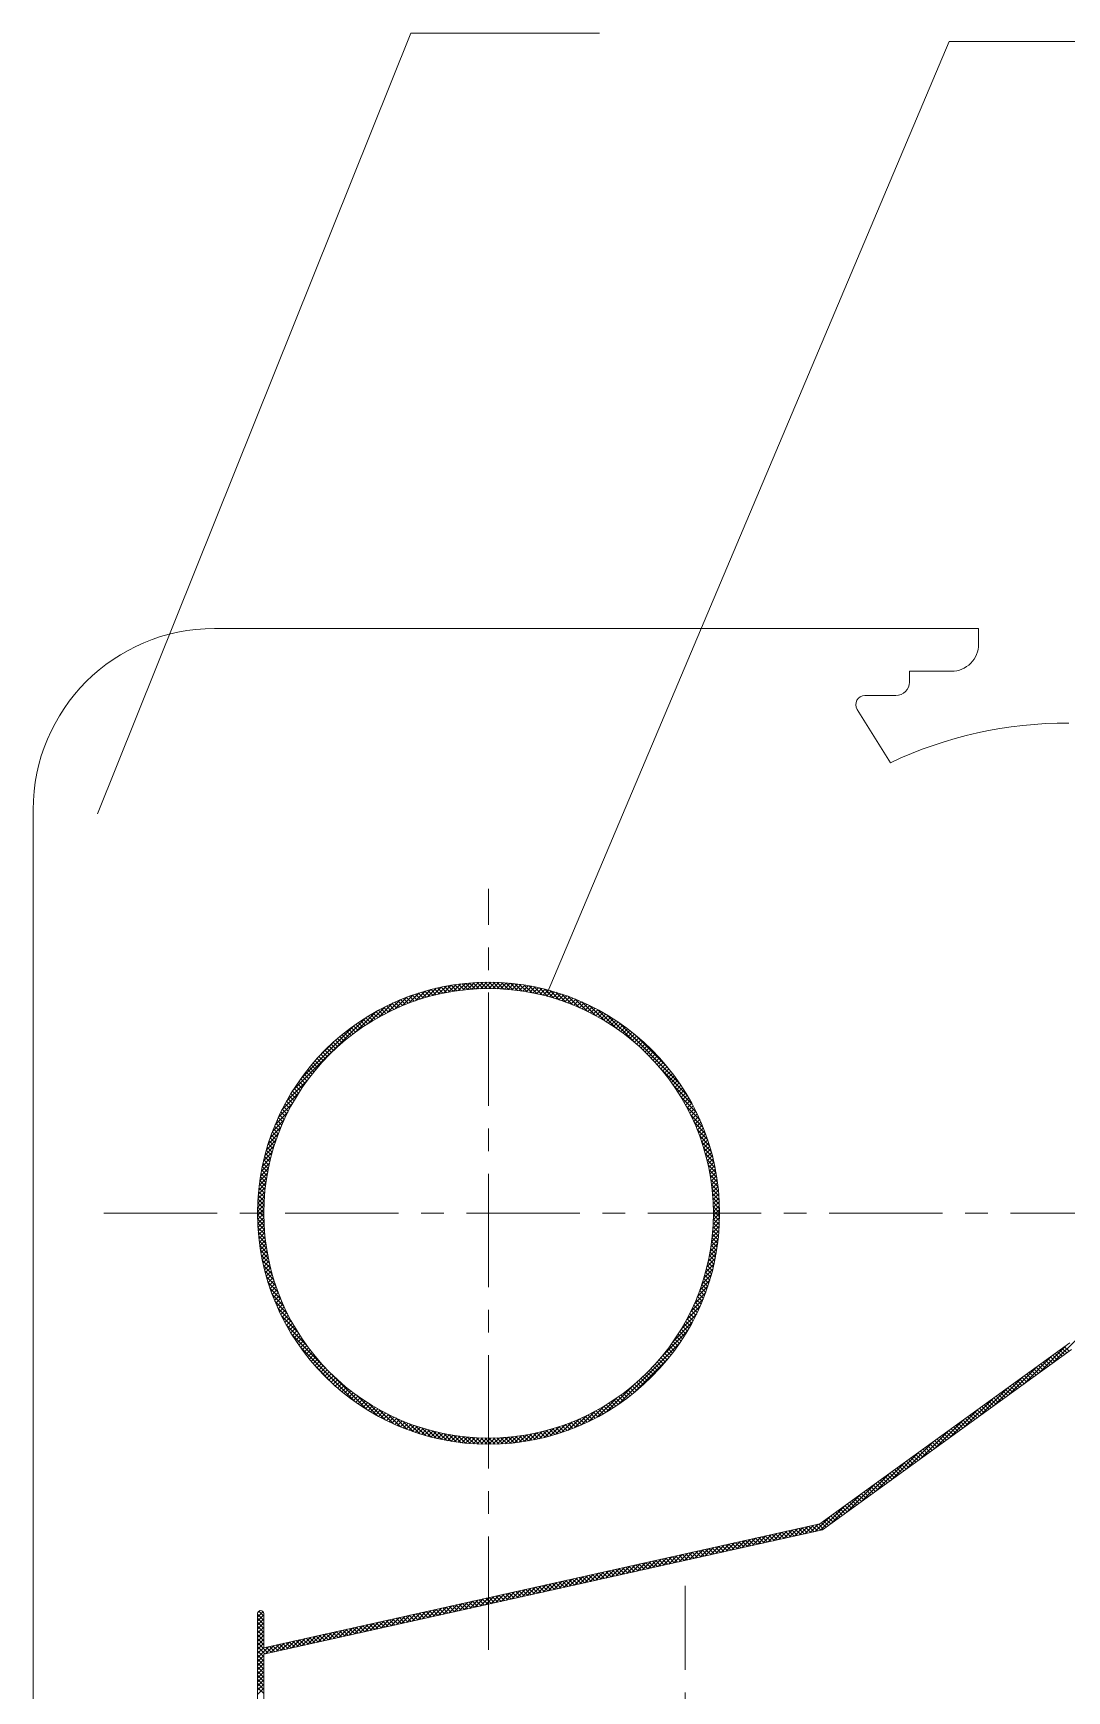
# Model space of a CAD drawing. Header units: millimetres. Extents: x -394 to 6212, y -2458 to 809.
# Drawn here: x 3432.54 to 3455.34, y -1843.38 to -1806.8 of the extents above; entities that cross this region are included whole.
import ezdxf

# ---------------------------------------------------------------- set-up
doc = ezdxf.new("R2010")
doc.units = ezdxf.units.MM
doc.linetypes.add('CENTERX2', pattern=[4, 2.5, -0.5, 0.5, -0.5])
for name, color, linetype, lineweight, true_color in [('1', 1, 'Continuous', 18, 0xff0000), ('2', 2, 'Continuous', 18, 0xffff00), ('3', 3, 'CENTERX2', 18, 0x00ff00)]:
    doc.layers.add(name, color=color, linetype=linetype, lineweight=lineweight, true_color=true_color)
pattern_1 = [(45, (3119.191079699551, -2369.496742959228), (-0.04490128060534576, 0.04490128060534577), []), (135, (3119.191079699551, -2369.496742959228), (-0.04490128060534577, -0.04490128060534576), [])]

msp = doc.modelspace()

# ---------------------------------------------------------------- hatches: boundary and pattern name
at = {"layer": '2'}
h = msp.add_hatch(dxfattribs=at)
h.set_pattern_fill('ANSI37', color=256, scale=0.02, style=0)
h.set_pattern_definition(pattern_1)
edge = h.paths.add_edge_path(flags=0)
edge.add_line((3442.584471775876, -1827.879883122634), (3442.584471775876, -1827.741493606585))
edge.add_arc((3442.584471806272, -1832.839286735843), 5.097793129258321, 90.00000034162359, 179.9999999999987)
edge.add_line((3437.486678677014, -1832.839286705448), (3437.625068193062, -1832.839286705448))
edge.add_arc((3442.584471805447, -1832.839286735018), 4.959403612384222, 90.00000034162298, 180, ccw=False)
edge = h.paths.add_edge_path(flags=0)
edge.add_line((3442.584471775876, -1827.741493606585), (3442.584471775876, -1827.879883122634))
edge.add_arc((3442.584471746306, -1832.839286735018), 4.959403612384222, 0, 89.99999965837702, ccw=False)
edge.add_line((3447.54387535869, -1832.839286705448), (3447.682264874739, -1832.839286705448))
edge.add_arc((3442.584471745482, -1832.839286735843), 5.09779312925815, 0, 89.99999965837769)
h = msp.add_hatch(dxfattribs=at)
h.set_pattern_fill('ANSI37', color=256, scale=0.02, style=0)
h.set_pattern_definition(pattern_1)
edge = h.paths.add_edge_path(flags=0)
edge.add_line((3442.584471775876, -1827.741493606585), (3442.584471775876, -1827.879883122634))
edge.add_arc((3442.584471746306, -1832.839286735018), 4.959403612384222, 0, 89.99999965837702, ccw=False)
edge.add_line((3447.54387535869, -1832.839286705448), (3447.682264874739, -1832.839286705448))
edge.add_arc((3442.584471745482, -1832.839286735843), 5.09779312925815, 0, 89.99999965837769)
edge = h.paths.add_edge_path(flags=0)
edge.add_arc((3442.584471806272, -1832.839286735843), 5.097793129258321, 90.00000034162359, 179.9999999999987)
edge.add_line((3437.486678677014, -1832.839286705448), (3437.625068193062, -1832.839286705448))
edge.add_arc((3442.584471805447, -1832.839286735018), 4.959403612384222, 90.00000034162298, 180, ccw=False)
edge.add_line((3442.584471775876, -1827.879883122634), (3442.584471775876, -1827.741493606585))
edge = h.paths.add_edge_path(flags=0)
edge.add_arc((3442.584471745482, -1832.839286735843), 5.09779312925815, 0, 89.99999965837769)
edge.add_line((3442.584471775876, -1827.741493606585), (3442.584471775876, -1827.879883122634))
edge.add_arc((3442.584471746306, -1832.839286735018), 4.959403612384222, 0, 89.99999965837702, ccw=False)
edge.add_arc((3442.584471746306, -1832.839286675877), 4.959403612384278, 270.0000003416236, 360, ccw=False)
edge.add_line((3442.584471775876, -1837.798690288262), (3442.584471775876, -1837.937079804311))
edge.add_arc((3442.584471745481, -1832.839286675052), 5.097793129258321, 270.0000003416236, 359.9999999999987)
edge = h.paths.add_edge_path(flags=0)
edge.add_arc((3442.584471805447, -1832.839286675878), 4.959403612383994, 179.9999999999974, 269.999999658379, ccw=False)
edge.add_arc((3442.584471805447, -1832.839286735018), 4.959403612384222, 90.00000034162298, 180, ccw=False)
edge.add_line((3442.584471775876, -1827.879883122634), (3442.584471775876, -1827.741493606585))
edge.add_arc((3442.584471806272, -1832.839286735843), 5.097793129258321, 90.00000034162359, 179.9999999999987)
edge.add_arc((3442.584471806272, -1832.839286675052), 5.097793129258093, 180, 269.9999996583783)
edge.add_line((3442.584471775876, -1837.937079804311), (3442.584471775876, -1837.798690288262))

# ---------------------------------------------------------------- linework, layer by layer
at = {"layer": '1'}
for p, q in [((3436.535799893681, -1819.933680635589), (3453.397673179657, -1819.933680635589)), ((3453.397673179657, -1820.276869690558), (3453.397673179657, -1819.933680635589)), ((3451.871555007124, -1820.87686969056), (3451.871555007124, -1821.115015492099)), ((3452.797673179658, -1820.87686969056), (3451.871555007124, -1820.87686969056)), ((3450.716443324312, -1821.721084223618), (3451.450909612652, -1822.895167945946)), ((3451.571555007125, -1821.415015492099), (3450.885999875924, -1821.415015492099)), ((3432.535799893681, -1823.933680635589), (3432.535799893681, -1889.184446509316)), ((3442.584471775876, -1827.846302406051), (3442.584471775876, -1827.846302406051)), ((3455.410111986454, -1835.699139753709), (3449.895515708099, -1839.695304799292)), ((3455.443393359557, -1835.845927554433), (3449.953536861419, -1839.824164860622)), ((3449.895515708099, -1839.695304799292), (3437.625068193062, -1842.427209780285)), ((3449.953536861419, -1839.824164860622), (3437.625068193062, -1842.568987730517)), ((3437.486678677014, -1841.674509295425), (3437.486678677014, -1871.471872856269)), ((3437.625068193062, -1841.674509295425), (3437.625068193062, -1842.427209780285)), ((3437.625068193062, -1842.568987730517), (3437.625068193062, -1870.549139414388))]:
    msp.add_line(p, q, dxfattribs=at)
for radius in [5.097793098862894, 4.959403582814048]:
    msp.add_circle((3442.584471775876, -1832.839286705448), radius, dxfattribs=at)
for centre, radius, start, end in [((3436.535799893681, -1823.933680635589), 4, 90, 180), ((3452.797673179658, -1820.27686969056), 0.6000000000000227, 270, 1.856426156476626e-10), ((3451.571555007125, -1821.115015492099), 0.2999999999999545, 270, 0), ((3450.885999875924, -1821.615015492099), 0.2000000000000455, 90, 212.0286773270411), ((3455.370058099211, -1831.231616712651), 9.21173723570251, 89.91034881302514, 115.1792525339292), ((3437.555873435038, -1841.674509295425), 0.06919475802442321, 0, 180)]:
    msp.add_arc(centre, radius, start, end, dxfattribs=at)
at = {"layer": '2'}
for p, q in [((3433.954444353886, -1824.022986288043), (3440.866898332265, -1806.796233191647)), ((3440.866898332265, -1806.796233191647), (3445.034312455985, -1806.796233191647)), ((3443.880343381709, -1827.979471178811), (3452.750087356407, -1806.979707317179)), ((3452.750087356407, -1806.979707317179), (3456.822336607537, -1806.979707317179)), ((3455.044356825018, -1836.135090309192), (3455.644773710319, -1835.534673423892)), ((3454.392071941579, -1836.607770070209), (3455.012760780892, -1835.987081230897)), ((3454.718214383299, -1836.371430189701), (3455.338903222611, -1835.750741350389)), ((3455.080458600545, -1836.108929073417), (3454.981363135172, -1836.009833608044)), ((3455.132528550886, -1836.071196462547), (3455.033433085513, -1835.972100997174)), ((3455.184598501226, -1836.033463851677), (3455.085503035853, -1835.934368386304)), ((3455.236668451567, -1835.995731240807), (3455.137572986194, -1835.896635775434)), ((3455.288738401908, -1835.957998629937), (3455.189642936535, -1835.858903164564)), ((3455.340808352248, -1835.920266019067), (3455.241712886876, -1835.821170553694)), ((3455.392878302589, -1835.882533408197), (3455.293782837216, -1835.783437942824)), ((3454.06592949986, -1836.844109950718), (3454.686618339173, -1836.223421111406)), ((3454.559759097138, -1836.486255182117), (3454.460663631766, -1836.387159716744)), ((3454.611829047479, -1836.448522571247), (3454.512733582106, -1836.349427105874)), ((3454.66389899782, -1836.410789960377), (3454.564803532447, -1836.311694495004)), ((3454.71596894816, -1836.373057349507), (3454.616873482788, -1836.273961884134)), ((3454.768038898501, -1836.335324738637), (3454.668943433128, -1836.236229273264)), ((3454.820108848842, -1836.297592127767), (3454.721013383469, -1836.198496662394)), ((3454.872178799183, -1836.259859516897), (3454.77308333381, -1836.160764051524)), ((3454.924248749523, -1836.222126906027), (3454.82515328415, -1836.123031440654)), ((3454.976318699863, -1836.184394295157), (3454.877223234491, -1836.085298829784)), ((3455.028388650204, -1836.146661684287), (3454.929293184831, -1836.047566218914)), ((3453.413644616421, -1837.316789711736), (3454.034333455734, -1836.696100872423)), ((3453.73978705814, -1837.080449831227), (3454.360475897453, -1836.459760991914)), ((3454.039059593732, -1836.863581290818), (3453.939964128359, -1836.764485825445)), ((3454.091129544073, -1836.825848679948), (3453.9920340787, -1836.726753214575)), ((3454.143199494413, -1836.788116069078), (3454.044104029041, -1836.689020603705)), ((3454.195269444754, -1836.750383458208), (3454.096173979381, -1836.651287992835)), ((3454.247339395095, -1836.712650847338), (3454.148243929722, -1836.613555381965)), ((3454.299409345435, -1836.674918236467), (3454.200313880063, -1836.575822771095)), ((3454.351479295776, -1836.637185625598), (3454.252383830403, -1836.538090160225)), ((3454.403549246116, -1836.599453014727), (3454.304453780744, -1836.500357549355)), ((3454.455619196457, -1836.561720403857), (3454.356523731085, -1836.462624938485)), ((3454.507689146798, -1836.523987792987), (3454.408593681425, -1836.424892327615)), ((3453.087502174702, -1837.553129592245), (3453.708191014015, -1836.932440752932)), ((3453.570430040666, -1837.203174788648), (3453.471334575293, -1837.104079323276)), ((3453.622499991007, -1837.165442177778), (3453.523404525634, -1837.066346712405)), ((3453.674569941348, -1837.127709566908), (3453.575474475975, -1837.028614101535)), ((3453.726639891688, -1837.089976956038), (3453.627544426316, -1836.990881490665)), ((3453.778709842029, -1837.052244345168), (3453.679614376656, -1836.953148879795)), ((3453.830779792369, -1837.014511734298), (3453.731684326996, -1836.915416268925)), ((3453.88284974271, -1836.976779123428), (3453.783754277338, -1836.877683658055)), ((3453.934919693051, -1836.939046512558), (3453.835824227678, -1836.839951047185)), ((3453.986989643391, -1836.901313901688), (3453.887894178019, -1836.802218436315)), ((3452.435217291262, -1838.025809353262), (3453.055906130576, -1837.405120513949)), ((3452.761359732982, -1837.789469472753), (3453.382048572295, -1837.168780633441)), ((3453.04973053726, -1837.580500897349), (3452.950635071887, -1837.481405431976)), ((3453.1018004876, -1837.542768286479), (3453.002705022227, -1837.443672821106)), ((3453.153870437941, -1837.505035675608), (3453.054774972568, -1837.405940210236)), ((3453.205940388282, -1837.467303064738), (3453.106844922909, -1837.368207599366)), ((3453.258010338623, -1837.429570453868), (3453.15891487325, -1837.330474988496)), ((3453.310080288963, -1837.391837842998), (3453.21098482359, -1837.292742377625)), ((3453.362150239303, -1837.354105232128), (3453.263054773931, -1837.255009766756)), ((3453.414220189644, -1837.316372621258), (3453.315124724271, -1837.217277155886)), ((3453.466290139985, -1837.278640010388), (3453.367194674612, -1837.179544545015)), ((3453.518360090326, -1837.240907399518), (3453.419264624953, -1837.141811934145)), ((3452.109074849543, -1838.262149233771), (3452.729763688856, -1837.641460394458)), ((3452.529031033853, -1837.957827006049), (3452.429935568481, -1837.858731540676)), ((3452.581100984194, -1837.920094395179), (3452.482005518821, -1837.820998929806)), ((3452.633170934535, -1837.882361784309), (3452.534075469162, -1837.783266318936)), ((3452.685240884875, -1837.844629173439), (3452.586145419502, -1837.745533708066)), ((3452.737310835216, -1837.806896562569), (3452.638215369843, -1837.707801097196)), ((3452.789380785556, -1837.769163951699), (3452.690285320184, -1837.670068486326)), ((3452.841450735897, -1837.731431340829), (3452.742355270524, -1837.632335875456)), ((3452.893520686238, -1837.693698729959), (3452.794425220865, -1837.594603264586)), ((3452.945590636578, -1837.655966119089), (3452.846495171206, -1837.556870653716)), ((3452.997660586919, -1837.618233508219), (3452.898565121546, -1837.519138042846)), ((3451.456789966104, -1838.734828994789), (3452.077478805418, -1838.114140155475)), ((3451.782932407824, -1838.49848911428), (3452.403621247137, -1837.877800274967)), ((3452.060401480788, -1838.297420503879), (3451.961306015415, -1838.198325038507)), ((3452.112471431128, -1838.259687893009), (3452.013375965756, -1838.160592427637)), ((3452.164541381469, -1838.221955282139), (3452.065445916096, -1838.122859816767)), ((3452.216611331809, -1838.184222671269), (3452.117515866436, -1838.085127205896)), ((3452.26868128215, -1838.146490060399), (3452.169585816777, -1838.047394595026)), ((3452.320751232491, -1838.108757449529), (3452.221655767118, -1838.009661984156)), ((3452.372821182831, -1838.071024838659), (3452.273725717459, -1837.971929373286)), ((3452.424891133172, -1838.033292227789), (3452.325795667799, -1837.934196762416)), ((3452.476961083513, -1837.995559616919), (3452.37786561814, -1837.896464151546)), ((3450.804505082665, -1839.207508755806), (3451.425193921978, -1838.586819916493)), ((3451.130647524385, -1838.971168875297), (3451.751336363698, -1838.350480035984)), ((3451.539701977381, -1838.67474661258), (3451.440606512008, -1838.575651147207)), ((3451.591771927721, -1838.63701400171), (3451.492676462349, -1838.537918536337)), ((3451.643841878063, -1838.59928139084), (3451.54474641269, -1838.500185925467)), ((3451.695911828403, -1838.56154877997), (3451.59681636303, -1838.462453314597)), ((3451.747981778743, -1838.5238161691), (3451.648886313371, -1838.424720703727)), ((3451.800051729084, -1838.486083558229), (3451.700956263711, -1838.386988092857)), ((3451.852121679425, -1838.44835094736), (3451.753026214052, -1838.349255481987)), ((3451.904191629766, -1838.41061833649), (3451.805096164393, -1838.311522871117)), ((3451.956261580106, -1838.372885725619), (3451.857166114733, -1838.273790260247)), ((3452.008331530447, -1838.33515311475), (3451.909236065074, -1838.236057649377)), ((3450.478362640946, -1839.443848636315), (3451.099051480259, -1838.823159797001)), ((3451.019002473975, -1839.05207272128), (3450.919907008602, -1838.952977255907)), ((3451.071072424315, -1839.01434011041), (3450.971976958942, -1838.915244645037)), ((3451.123142374656, -1838.97660749954), (3451.024046909283, -1838.877512034167)), ((3451.175212324996, -1838.93887488867), (3451.076116859624, -1838.839779423297)), ((3451.227282275337, -1838.9011422778), (3451.128186809964, -1838.802046812427)), ((3451.279352225678, -1838.86340966693), (3451.180256760304, -1838.764314201557)), ((3451.331422176018, -1838.82567705606), (3451.232326710645, -1838.726581590687)), ((3451.383492126359, -1838.78794444519), (3451.284396660986, -1838.688848979817)), ((3451.4355620767, -1838.75021183432), (3451.336466611327, -1838.651116368947)), ((3451.48763202704, -1838.71247922345), (3451.388536561667, -1838.613383758077)), ((3449.908389679465, -1839.834216475375), (3450.44676659682, -1839.295839558019)), ((3450.152220199227, -1839.680188516824), (3450.77290903854, -1839.05949967751)), ((3450.550372920909, -1839.391666219111), (3450.451277455536, -1839.292570753738)), ((3450.602442871249, -1839.35393360824), (3450.503347405876, -1839.254838142868)), ((3450.65451282159, -1839.316200997371), (3450.555417356217, -1839.217105531998)), ((3450.706582771931, -1839.278468386501), (3450.607487306558, -1839.179372921128)), ((3450.758652722271, -1839.24073577563), (3450.659557256898, -1839.141640310258)), ((3450.810722672612, -1839.203003164761), (3450.711627207239, -1839.103907699387)), ((3450.862792622952, -1839.16527055389), (3450.763697157579, -1839.066175088518)), ((3450.914862573293, -1839.12753794302), (3450.81576710792, -1839.028442477648)), ((3450.966932523634, -1839.08980533215), (3450.867837058261, -1838.990709866777)), ((3449.792867039594, -1839.859936554035), (3450.120624155101, -1839.532179438527)), ((3450.029673417502, -1839.768992327811), (3449.930577952129, -1839.669896862438)), ((3450.081743367843, -1839.731259716941), (3449.98264790247, -1839.632164251568)), ((3450.133813318183, -1839.693527106071), (3450.034717852811, -1839.594431640698)), ((3450.185883268524, -1839.655794495201), (3450.086787803151, -1839.556699029828)), ((3450.237953218865, -1839.618061884331), (3450.138857753492, -1839.518966418958)), ((3450.290023169206, -1839.580329273461), (3450.190927703833, -1839.481233808088)), ((3450.342093119546, -1839.542596662591), (3450.242997654173, -1839.443501197218)), ((3450.394163069886, -1839.504864051721), (3450.295067604514, -1839.405768586348)), ((3450.446233020227, -1839.467131440851), (3450.347137554854, -1839.368035975478)), ((3450.498302970568, -1839.429398829981), (3450.399207505195, -1839.330303364608)), ((3448.175550081404, -1840.220017655275), (3448.357934223519, -1840.03763351316)), ((3448.371592706598, -1840.176370524753), (3448.255632299884, -1840.060410118039)), ((3448.291072721275, -1840.194297576615), (3448.47345686339, -1840.0119134345)), ((3448.445042361534, -1840.160017618478), (3448.32908195482, -1840.044057211764)), ((3448.518492016469, -1840.143664712202), (3448.402531609755, -1840.027704305488)), ((3448.406595361145, -1840.168577497955), (3448.588979503261, -1839.98619335584)), ((3448.591941671404, -1840.127311805927), (3448.47598126469, -1840.011351399213)), ((3448.522118001016, -1840.142857419295), (3448.704502143132, -1839.96047327718)), ((3448.665391326339, -1840.110958899651), (3448.549430919626, -1839.994998492938)), ((3448.738840981275, -1840.094605993376), (3448.622880574561, -1839.978645586662)), ((3448.637640640887, -1840.117137340635), (3448.820024783002, -1839.93475319852)), ((3448.81229063621, -1840.078253087101), (3448.696330229496, -1839.962292680387)), ((3448.753163280758, -1840.091417261975), (3448.935547422873, -1839.909033119859)), ((3448.885740291145, -1840.061900180825), (3448.769779884432, -1839.945939774112)), ((3448.959189946081, -1840.04554727455), (3448.843229539367, -1839.929586867836)), ((3448.868685920628, -1840.065697183315), (3449.051070062744, -1839.883313041199)), ((3449.032639601016, -1840.029194368275), (3448.916679194303, -1839.913233961561)), ((3448.984208560499, -1840.039977104655), (3449.166592702614, -1839.857592962539)), ((3449.106089255952, -1840.012841461999), (3448.990128849237, -1839.896881055286)), ((3449.179538910887, -1839.996488555724), (3449.063578504173, -1839.88052814901)), ((3449.09973120037, -1840.014257025995), (3449.282115342485, -1839.831872883879)), ((3449.252988565822, -1839.980135649449), (3449.137028159108, -1839.864175242735)), ((3449.326438220757, -1839.963782743173), (3449.210477814044, -1839.84782233646)), ((3449.21525384024, -1839.988536947335), (3449.397637982356, -1839.806152805219)), ((3449.399887875693, -1839.947429836898), (3449.283927468979, -1839.831469430184)), ((3449.330776480111, -1839.962816868675), (3449.513160622227, -1839.780432726559)), ((3449.473337530628, -1839.931076930622), (3449.357377123914, -1839.815116523909)), ((3449.546787185564, -1839.914724024347), (3449.43082677885, -1839.798763617633)), ((3449.446299119982, -1839.937096790015), (3449.628683262097, -1839.754712647899)), ((3449.620236840499, -1839.898371118072), (3449.504276433785, -1839.782410711358)), ((3449.561821759852, -1839.911376711355), (3449.744205901968, -1839.728992569239)), ((3449.693686495434, -1839.882018211797), (3449.57772608872, -1839.766057805083)), ((3449.767136150369, -1839.865665305521), (3449.651175743656, -1839.749704898807)), ((3449.677344399723, -1839.885656632695), (3449.859728541839, -1839.703272490579)), ((3449.840585805305, -1839.849312399246), (3449.724625398591, -1839.733351992532)), ((3449.91403546024, -1839.83295949297), (3449.798075053526, -1839.716999086257)), ((3449.977603467161, -1839.806724938681), (3449.871524708461, -1839.700646179981)), ((3446.442710483343, -1840.605818835175), (3446.625094625459, -1840.42343469306)), ((3446.558233123214, -1840.580098756515), (3446.74061726533, -1840.3977146144)), ((3446.755700298021, -1840.536134462811), (3446.639739891307, -1840.420174056097)), ((3446.673755763085, -1840.554378677855), (3446.856139905201, -1840.37199453574)), ((3446.829149952956, -1840.519781556535), (3446.713189546243, -1840.403821149822)), ((3446.902599607892, -1840.50342865026), (3446.786639201178, -1840.387468243546)), ((3446.789278402955, -1840.528658599195), (3446.971662545071, -1840.34627445708)), ((3446.976049262827, -1840.487075743985), (3446.860088856113, -1840.371115337271)), ((3446.904801042826, -1840.502938520535), (3447.087185184942, -1840.32055437842)), ((3447.049498917762, -1840.470722837709), (3446.933538511048, -1840.354762430996)), ((3447.122948572698, -1840.454369931434), (3447.006988165984, -1840.33840952472)), ((3447.020323682696, -1840.477218441875), (3447.202707824812, -1840.29483429976)), ((3447.196398227633, -1840.438017025159), (3447.080437820919, -1840.322056618445)), ((3447.135846322567, -1840.451498363215), (3447.318230464683, -1840.2691142211)), ((3447.269847882568, -1840.421664118883), (3447.153887475854, -1840.30570371217)), ((3447.343297537504, -1840.405311212608), (3447.22733713079, -1840.289350805894)), ((3447.251368962438, -1840.425778284555), (3447.433753104554, -1840.24339414244)), ((3447.416747192438, -1840.388958306333), (3447.300786785725, -1840.272997899619)), ((3447.366891602309, -1840.400058205895), (3447.549275744424, -1840.21767406378)), ((3447.490196847374, -1840.372605400057), (3447.37423644066, -1840.256644993343)), ((3447.563646502309, -1840.356252493782), (3447.447686095596, -1840.240292087068)), ((3447.482414242179, -1840.374338127235), (3447.664798384295, -1840.19195398512)), ((3447.637096157245, -1840.339899587507), (3447.521135750531, -1840.223939180793)), ((3447.71054581218, -1840.323546681231), (3447.594585405466, -1840.207586274518)), ((3447.59793688205, -1840.348618048575), (3447.780321024166, -1840.16623390646)), ((3447.783995467115, -1840.307193774956), (3447.668035060402, -1840.191233368242)), ((3447.713459521921, -1840.322897969915), (3447.895843664036, -1840.1405138278)), ((3447.857445122051, -1840.290840868681), (3447.741484715337, -1840.174880461967)), ((3447.930894776986, -1840.274487962405), (3447.814934370273, -1840.158527555691)), ((3447.828982161792, -1840.297177891255), (3448.011366303907, -1840.11479374914)), ((3448.004344431921, -1840.25813505613), (3447.888384025207, -1840.142174649416)), ((3447.944504801662, -1840.271457812595), (3448.126888943778, -1840.08907367048)), ((3448.077794086857, -1840.241782149854), (3447.961833680143, -1840.12582174314)), ((3448.151243741792, -1840.225429243579), (3448.035283335078, -1840.109468836865)), ((3448.060027441533, -1840.245737733935), (3448.242411583649, -1840.06335359182)), ((3448.224693396727, -1840.209076337304), (3448.108732990014, -1840.09311593059)), ((3448.298143051663, -1840.192723431028), (3448.182182644949, -1840.076763024314)), ((3444.825393525153, -1840.965899936416), (3445.007777667269, -1840.7835157943)), ((3444.940916165024, -1840.940179857756), (3445.12330030714, -1840.75779571564)), ((3445.139807889444, -1840.895898400869), (3445.02384748273, -1840.779937994155)), ((3445.056438804895, -1840.914459779096), (3445.23882294701, -1840.73207563698)), ((3445.213257544379, -1840.879545494593), (3445.097297137665, -1840.76358508788)), ((3445.286707199314, -1840.863192588318), (3445.170746792601, -1840.747232181604)), ((3445.171961444766, -1840.888739700436), (3445.354345586881, -1840.70635555832)), ((3445.360156854249, -1840.846839682043), (3445.244196447536, -1840.730879275329)), ((3445.287484084636, -1840.863019621775), (3445.469868226752, -1840.68063547966)), ((3445.433606509185, -1840.830486775767), (3445.317646102471, -1840.714526369054)), ((3445.50705616412, -1840.814133869492), (3445.391095757406, -1840.698173462778)), ((3445.403006724507, -1840.837299543115), (3445.585390866622, -1840.654915401)), ((3445.580505819055, -1840.797780963217), (3445.464545412342, -1840.681820556503)), ((3445.518529364377, -1840.811579464455), (3445.700913506493, -1840.62919532234)), ((3445.653955473991, -1840.781428056941), (3445.537995067277, -1840.665467650227)), ((3445.727405128926, -1840.765075150666), (3445.611444722213, -1840.649114743952)), ((3445.634052004248, -1840.785859385795), (3445.816436146364, -1840.60347524368)), ((3445.800854783862, -1840.748722244391), (3445.684894377147, -1840.632761837677)), ((3445.749574644119, -1840.760139307135), (3445.931958786235, -1840.57775516502)), ((3445.874304438797, -1840.732369338115), (3445.758344032083, -1840.616408931401)), ((3445.947754093732, -1840.71601643184), (3445.831793687018, -1840.600056025126)), ((3445.86509728399, -1840.734419228475), (3446.047481426105, -1840.55203508636)), ((3446.021203748667, -1840.699663525565), (3445.905243341954, -1840.583703118851)), ((3446.094653403603, -1840.683310619289), (3445.978692996889, -1840.567350212575)), ((3445.98061992386, -1840.708699149815), (3446.163004065976, -1840.5263150077)), ((3446.168103058538, -1840.666957713014), (3446.052142651824, -1840.5509973063)), ((3446.096142563731, -1840.682979071155), (3446.278526705847, -1840.50059492904)), ((3446.241552713474, -1840.650604806739), (3446.12559230676, -1840.534644400024)), ((3446.315002368409, -1840.634251900463), (3446.199041961695, -1840.518291493749)), ((3446.211665203602, -1840.657258992495), (3446.394049345718, -1840.47487485038)), ((3446.388452023344, -1840.617898994188), (3446.27249161663, -1840.501938587474)), ((3446.327187843473, -1840.631538913835), (3446.509571985588, -1840.44915477172)), ((3446.461901678279, -1840.601546087912), (3446.345941271566, -1840.485585681198)), ((3446.535351333215, -1840.585193181637), (3446.419390926501, -1840.469232774923)), ((3446.60880098815, -1840.568840275362), (3446.492840581436, -1840.452879868648)), ((3446.682250643085, -1840.552487369086), (3446.566290236372, -1840.436526962372)), ((3443.208076566963, -1841.325981037656), (3443.390460709079, -1841.14359689554)), ((3443.323599206834, -1841.300260958996), (3443.505983348949, -1841.11787681688)), ((3443.450465825931, -1841.272015245202), (3443.334505419217, -1841.156054838488)), ((3443.523915480866, -1841.255662338927), (3443.407955074153, -1841.139701932213)), ((3443.439121846705, -1841.274540880336), (3443.62150598882, -1841.09215673822)), ((3443.597365135802, -1841.239309432651), (3443.481404729088, -1841.123349025938)), ((3443.554644486575, -1841.248820801676), (3443.737028628691, -1841.06643665956)), ((3443.670814790737, -1841.222956526376), (3443.554854384023, -1841.106996119662)), ((3443.744264445672, -1841.206603620101), (3443.628304038958, -1841.090643213387)), ((3443.670167126446, -1841.223100723016), (3443.852551268562, -1841.0407165809)), ((3443.817714100608, -1841.190250713825), (3443.701753693894, -1841.074290307111)), ((3443.891163755543, -1841.17389780755), (3443.775203348829, -1841.057937400836)), ((3443.785689766317, -1841.197380644356), (3443.968073908432, -1841.01499650224)), ((3443.964613410478, -1841.157544901275), (3443.848653003764, -1841.041584494561)), ((3443.901212406187, -1841.171660565696), (3444.083596548303, -1840.98927642358)), ((3444.038063065414, -1841.141191994999), (3443.9221026587, -1841.025231588285)), ((3444.111512720349, -1841.124839088724), (3443.995552313635, -1841.00887868201)), ((3444.016735046058, -1841.145940487036), (3444.199119188174, -1840.96355634492)), ((3444.184962375284, -1841.108486182449), (3444.06900196857, -1840.992525775735)), ((3444.132257685929, -1841.120220408376), (3444.314641828045, -1840.93783626626)), ((3444.258412030219, -1841.092133276173), (3444.142451623506, -1840.976172869459)), ((3444.331861685155, -1841.075780369898), (3444.215901278441, -1840.959819963184)), ((3444.2477803258, -1841.094500329716), (3444.430164467915, -1840.9121161876)), ((3444.405311340091, -1841.059427463622), (3444.289350933376, -1840.943467056909)), ((3444.478760995025, -1841.043074557347), (3444.362800588312, -1840.927114150633)), ((3444.36330296567, -1841.068780251056), (3444.545687107786, -1840.88639610894)), ((3444.552210649961, -1841.026721651072), (3444.436250243247, -1840.910761244358)), ((3444.478825605541, -1841.043060172396), (3444.661209747657, -1840.86067603028)), ((3444.625660304896, -1841.010368744796), (3444.509699898183, -1840.894408338082)), ((3444.699109959832, -1840.994015838521), (3444.583149553117, -1840.878055431807)), ((3444.594348245412, -1841.017340093736), (3444.776732387528, -1840.83495595162)), ((3444.772559614767, -1840.977662932246), (3444.656599208053, -1840.861702525532)), ((3444.709870885283, -1840.991620015076), (3444.892255027398, -1840.80923587296)), ((3444.846009269702, -1840.96131002597), (3444.730048862988, -1840.845349619256)), ((3444.919458924638, -1840.944957119695), (3444.803498517924, -1840.828996712981)), ((3444.992908579573, -1840.928604213419), (3444.876948172859, -1840.812643806706)), ((3445.066358234508, -1840.912251307144), (3444.950397827794, -1840.79629090043)), ((3441.590759608774, -1841.686062138896), (3441.773143750889, -1841.50367799678)), ((3441.706282248644, -1841.660342060236), (3441.88866639076, -1841.47795791812)), ((3441.834573417354, -1841.63177918326), (3441.71861301064, -1841.515818776546)), ((3441.908023072289, -1841.615426276985), (3441.792062665575, -1841.499465870271)), ((3441.821804888515, -1841.634621981576), (3442.004189030631, -1841.45223783946)), ((3441.981472727224, -1841.599073370709), (3441.865512320511, -1841.483112963996)), ((3441.937327528385, -1841.608901902916), (3442.119711670501, -1841.426517760801)), ((3442.05492238216, -1841.582720464434), (3441.938961975446, -1841.46676005772)), ((3442.128372037095, -1841.566367558159), (3442.012411630381, -1841.450407151445)), ((3442.052850168257, -1841.583181824256), (3442.235234310372, -1841.40079768214)), ((3442.20182169203, -1841.550014651883), (3442.085861285316, -1841.434054245169)), ((3442.275271346965, -1841.533661745608), (3442.159310940252, -1841.417701338894)), ((3442.168372808127, -1841.557461745596), (3442.350756950243, -1841.37507760348)), ((3442.348721001901, -1841.517308839333), (3442.232760595187, -1841.401348432619)), ((3442.283895447998, -1841.531741666936), (3442.466279590113, -1841.34935752482)), ((3442.422170656836, -1841.500955933057), (3442.306210250123, -1841.384995526343)), ((3442.495620311772, -1841.484603026782), (3442.379659905057, -1841.368642620068)), ((3442.399418087869, -1841.506021588276), (3442.581802229984, -1841.323637446161)), ((3442.569069966707, -1841.468250120507), (3442.453109559993, -1841.352289713793)), ((3442.514940727739, -1841.480301509616), (3442.697324869855, -1841.2979173675)), ((3442.642519621642, -1841.451897214231), (3442.526559214929, -1841.335936807517)), ((3442.715969276578, -1841.435544307956), (3442.600008869864, -1841.319583901242)), ((3442.63046336761, -1841.454581430956), (3442.812847509726, -1841.27219728884)), ((3442.789418931513, -1841.41919140168), (3442.673458524799, -1841.303230994966)), ((3442.74598600748, -1841.428861352296), (3442.928370149596, -1841.24647721018)), ((3442.862868586448, -1841.402838495405), (3442.746908179734, -1841.286878088691)), ((3442.936318241384, -1841.38648558913), (3442.82035783467, -1841.270525182416)), ((3442.861508647351, -1841.403141273636), (3443.043892789467, -1841.22075713152)), ((3443.009767896319, -1841.370132682854), (3442.893807489605, -1841.25417227614)), ((3443.083217551254, -1841.353779776579), (3442.96725714454, -1841.237819369865)), ((3442.977031287222, -1841.377421194976), (3443.159415429338, -1841.19503705286)), ((3443.156667206189, -1841.337426870303), (3443.040706799476, -1841.22146646359)), ((3443.092553927093, -1841.351701116316), (3443.274938069208, -1841.1693169742)), ((3443.230116861125, -1841.321073964028), (3443.114156454411, -1841.205113557314)), ((3443.303566516061, -1841.304721057753), (3443.187606109346, -1841.188760651039)), ((3443.377016170995, -1841.288368151477), (3443.261055764282, -1841.172407744764)), ((3437.486678677014, -1841.749027816175), (3437.607390936923, -1841.628315556266)), ((3437.625068193062, -1841.822599458293), (3437.486678677014, -1841.684209942244)), ((3437.486678677014, -1841.838830377385), (3437.625068193062, -1841.700440861337)), ((3437.625068193062, -1841.912402019504), (3437.486678677014, -1841.774012503455)), ((3437.486678677014, -1841.928632938596), (3437.625068193062, -1841.790243422547)), ((3437.625068193062, -1842.002204580714), (3437.486678677014, -1841.863815064665)), ((3437.486678677014, -1842.018435499807), (3437.625068193062, -1841.880045983758)), ((3437.4889401009, -1841.656963831078), (3437.538327970691, -1841.607575961287)), ((3437.625068193062, -1841.732796897082), (3437.512703811414, -1841.620432515434)), ((3439.857920010713, -1842.071863318796), (3440.040304152828, -1841.889479176681)), ((3439.973442650584, -1842.046143240136), (3440.155826792699, -1841.863759098021)), ((3440.088965290454, -1842.020423161476), (3440.27134943257, -1841.838039019361)), ((3440.218681008776, -1841.991543121318), (3440.102720602063, -1841.875582714604)), ((3440.292130663712, -1841.975190215043), (3440.176170256997, -1841.859229808329)), ((3440.204487930325, -1841.994703082816), (3440.38687207244, -1841.812318940701)), ((3440.365580318647, -1841.958837308767), (3440.249619911933, -1841.842876902053)), ((3440.320010570195, -1841.968983004156), (3440.502394712311, -1841.786598862041)), ((3440.439029973582, -1841.942484402492), (3440.323069566869, -1841.826523995778)), ((3440.512479628518, -1841.926131496216), (3440.396519221804, -1841.810171089503)), ((3440.435533210066, -1841.943262925496), (3440.617917352182, -1841.760878783381)), ((3440.585929283453, -1841.909778589941), (3440.469968876739, -1841.793818183227)), ((3440.659378938388, -1841.893425683666), (3440.543418531674, -1841.777465276952)), ((3440.551055849937, -1841.917542846836), (3440.733439992053, -1841.735158704721)), ((3440.732828593324, -1841.87707277739), (3440.61686818661, -1841.761112370677)), ((3440.666578489808, -1841.891822768176), (3440.848962631923, -1841.709438626061)), ((3440.806278248259, -1841.860719871115), (3440.690317841545, -1841.744759464401)), ((3440.879727903194, -1841.84436696484), (3440.76376749648, -1841.728406558126)), ((3440.782101129678, -1841.866102689516), (3440.964485271794, -1841.683718547401)), ((3440.953177558129, -1841.828014058564), (3440.837217151416, -1841.712053651851)), ((3440.897623769549, -1841.840382610856), (3441.080007911665, -1841.657998468741)), ((3441.026627213065, -1841.811661152289), (3440.910666806351, -1841.695700745575)), ((3441.100076868001, -1841.795308246014), (3440.984116461286, -1841.6793478393)), ((3441.01314640942, -1841.814662532196), (3441.195530551536, -1841.632278390081)), ((3441.173526522935, -1841.778955339738), (3441.057566116222, -1841.662994933024)), ((3441.128669049291, -1841.788942453536), (3441.311053191406, -1841.606558311421)), ((3441.246976177871, -1841.762602433463), (3441.131015771157, -1841.646642026749)), ((3441.320425832806, -1841.746249527188), (3441.204465426093, -1841.630289120474)), ((3441.244191689161, -1841.763222374876), (3441.426575831277, -1841.580838232761)), ((3441.393875487742, -1841.729896620912), (3441.277915081028, -1841.613936214198)), ((3441.467325142677, -1841.713543714637), (3441.351364735963, -1841.597583307923)), ((3441.359714329032, -1841.737502296216), (3441.542098471147, -1841.555118154101)), ((3441.540774797612, -1841.697190808361), (3441.424814390898, -1841.581230401648)), ((3441.475236968903, -1841.711782217556), (3441.657621111018, -1841.52939807544)), ((3441.614224452548, -1841.680837902086), (3441.498264045834, -1841.564877495372)), ((3441.687674107483, -1841.664484995811), (3441.571713700769, -1841.548524589097)), ((3441.761123762418, -1841.648132089535), (3441.645163355704, -1841.532171682821)), ((3437.625068193062, -1842.092007141925), (3437.486678677014, -1841.953617625876)), ((3437.486678677014, -1842.108238061017), (3437.625068193062, -1841.969848544968)), ((3437.625068193062, -1842.181809703135), (3437.486678677014, -1842.043420187087)), ((3437.486678677014, -1842.198040622228), (3437.625068193062, -1842.059651106179)), ((3437.625068193062, -1842.271612264346), (3437.486678677014, -1842.133222748298)), ((3437.486678677014, -1842.287843183439), (3437.625068193062, -1842.14945366739)), ((3437.625068193062, -1842.361414825557), (3437.486678677014, -1842.223025309508)), ((3437.486678677014, -1842.377645744649), (3437.625068193062, -1842.239256228601)), ((3438.240603052523, -1842.431944420037), (3438.422987194638, -1842.249560277921)), ((3438.356125692394, -1842.406224341377), (3438.538509834509, -1842.223840199261)), ((3438.529338945264, -1842.367659965651), (3438.41337853855, -1842.251699558937)), ((3438.471648332264, -1842.380504262717), (3438.65403247438, -1842.198120120601)), ((3438.602788600199, -1842.351307059376), (3438.486828193485, -1842.235346652662)), ((3438.676238255134, -1842.3349541531), (3438.56027784842, -1842.218993746387)), ((3438.587170972135, -1842.354784184056), (3438.769555114251, -1842.172400041941)), ((3438.74968791007, -1842.318601246825), (3438.633727503356, -1842.202640840111)), ((3438.702693612006, -1842.329064105397), (3438.885077754121, -1842.146679963281)), ((3438.823137565005, -1842.30224834055), (3438.707177158291, -1842.186287933836)), ((3438.896587219941, -1842.285895434274), (3438.780626813226, -1842.169935027561)), ((3438.818216251876, -1842.303344026737), (3439.000600393992, -1842.120959884621)), ((3438.970036874875, -1842.269542527999), (3438.854076468162, -1842.153582121285)), ((3439.043486529811, -1842.253189621724), (3438.927526123097, -1842.13722921501)), ((3438.933738891747, -1842.277623948077), (3439.116123033863, -1842.095239805961)), ((3439.116936184746, -1842.236836715448), (3439.000975778033, -1842.120876308735)), ((3439.049261531618, -1842.251903869417), (3439.231645673734, -1842.069519727301)), ((3439.190385839682, -1842.220483809173), (3439.074425432967, -1842.104523402459)), ((3439.263835494617, -1842.204130902898), (3439.147875087903, -1842.088170496184)), ((3439.164784171488, -1842.226183790757), (3439.347168313604, -1842.043799648641)), ((3439.337285149552, -1842.187777996622), (3439.221324742839, -1842.071817589908)), ((3439.280306811359, -1842.200463712097), (3439.462690953475, -1842.018079569981)), ((3439.410734804488, -1842.171425090347), (3439.294774397774, -1842.055464683633)), ((3439.484184459423, -1842.155072184072), (3439.368224052709, -1842.039111777358)), ((3439.39582945123, -1842.174743633436), (3439.578213593345, -1841.992359491321)), ((3439.557634114358, -1842.138719277796), (3439.441673707644, -1842.022758871082)), ((3439.5113520911, -1842.149023554776), (3439.693736233216, -1841.966639412661)), ((3439.631083769294, -1842.122366371521), (3439.51512336258, -1842.006405964807)), ((3439.704533424229, -1842.106013465245), (3439.588573017515, -1841.990053058532)), ((3439.626874730971, -1842.123303476116), (3439.809258873087, -1841.940919334001)), ((3439.777983079164, -1842.08966055897), (3439.66202267245, -1841.973700152256)), ((3439.8514327341, -1842.073307652695), (3439.735472327386, -1841.957347245981)), ((3439.742397370842, -1842.097583397456), (3439.924781512957, -1841.915199255341)), ((3439.924882389035, -1842.056954746419), (3439.808921982321, -1841.940994339705)), ((3439.998332043971, -1842.040601840144), (3439.882371637256, -1841.92464143343)), ((3440.071781698906, -1842.024248933869), (3439.955821292192, -1841.908288527155)), ((3440.145231353841, -1842.007896027593), (3440.029270947127, -1841.89193562088)), ((3437.721392740975, -1842.54754193468), (3437.486678677014, -1842.312827870719)), ((3437.486678677014, -1842.46744830586), (3437.625068193062, -1842.329058789811)), ((3437.64794308604, -1842.563894840956), (3437.486678677014, -1842.40263043193)), ((3437.486678677014, -1842.647053428281), (3437.729851355414, -1842.403880749881)), ((3437.486678677014, -1842.557250867071), (3437.625068193062, -1842.418861351022)), ((3437.625068193062, -1842.630822509189), (3437.486678677014, -1842.49243299314)), ((3437.625068193062, -1842.7206250704), (3437.486678677014, -1842.582235554351)), ((3437.486678677014, -1842.736855989492), (3437.625068193062, -1842.598466473444)), ((3437.662989853169, -1842.560544813337), (3437.845373995285, -1842.378160671221)), ((3437.794842395911, -1842.531189028405), (3437.678881989196, -1842.415228621691)), ((3437.868292050846, -1842.51483612213), (3437.752331644132, -1842.398875715415)), ((3437.77851249304, -1842.534824734677), (3437.960896635156, -1842.352440592561)), ((3437.941741705781, -1842.498483215854), (3437.825781299067, -1842.38252280914)), ((3437.894035132911, -1842.509104656017), (3438.076419275027, -1842.326720513901)), ((3438.015191360716, -1842.482130309579), (3437.899230954003, -1842.366169902865)), ((3438.088641015652, -1842.465777403303), (3437.972680608938, -1842.34981699659)), ((3438.009557772782, -1842.483384577357), (3438.191941914897, -1842.301000435241)), ((3438.162090670587, -1842.449424497028), (3438.046130263873, -1842.333464090314)), ((3438.235540325522, -1842.433071590753), (3438.119579918809, -1842.317111184039)), ((3438.125080412652, -1842.457664498697), (3438.307464554768, -1842.275280356581)), ((3438.308989980458, -1842.416718684477), (3438.193029573744, -1842.300758277763)), ((3438.382439635393, -1842.400365778202), (3438.266479228679, -1842.284405371488)), ((3438.455889290328, -1842.384012871927), (3438.339928883614, -1842.268052465213)), ((3437.625068193062, -1842.81042763161), (3437.486678677014, -1842.672038115562)), ((3437.486678677014, -1842.826658550703), (3437.625068193062, -1842.688269034654)), ((3437.625068193062, -1842.900230192821), (3437.486678677014, -1842.761840676772)), ((3437.486678677014, -1842.916461111914), (3437.625068193062, -1842.778071595865)), ((3437.625068193062, -1842.990032754032), (3437.486678677014, -1842.851643237983)), ((3437.486678677014, -1843.006263673125), (3437.625068193062, -1842.867874157076)), ((3437.625068193062, -1843.079835315242), (3437.486678677014, -1842.941445799194)), ((3437.486678677014, -1843.096066234335), (3437.625068193062, -1842.957676718286)), ((3437.625068193062, -1843.169637876453), (3437.486678677014, -1843.031248360404)), ((3437.486678677014, -1843.185868795546), (3437.625068193062, -1843.047479279497)), ((3437.625068193062, -1843.259440437664), (3437.486678677014, -1843.121050921615)), ((3437.486678677014, -1843.275671356756), (3437.625068193062, -1843.137281840708)), ((3437.625068193062, -1843.349242998874), (3437.486678677014, -1843.210853482826)), ((3437.486678677014, -1843.365473917967), (3437.625068193062, -1843.227084401919)), ((3437.625068193062, -1843.439045560085), (3437.486678677014, -1843.300656044036)), ((3437.486678677014, -1843.455276479178), (3437.625068193062, -1843.316886963129))]:
    msp.add_line(p, q, dxfattribs=at)
at = {"layer": '3'}
for p, q in [((3442.584471775876, -1842.470633820914), (3442.584471775876, -1825.681343388891)), ((3434.098099220747, -1832.839286705448), (3477.965554817986, -1832.839286705448)), ((3446.924471775877, -1870.911124092364), (3446.924471775877, -1841.060751623532))]:
    msp.add_line(p, q, dxfattribs=at)

doc.saveas('drawing.dxf')
